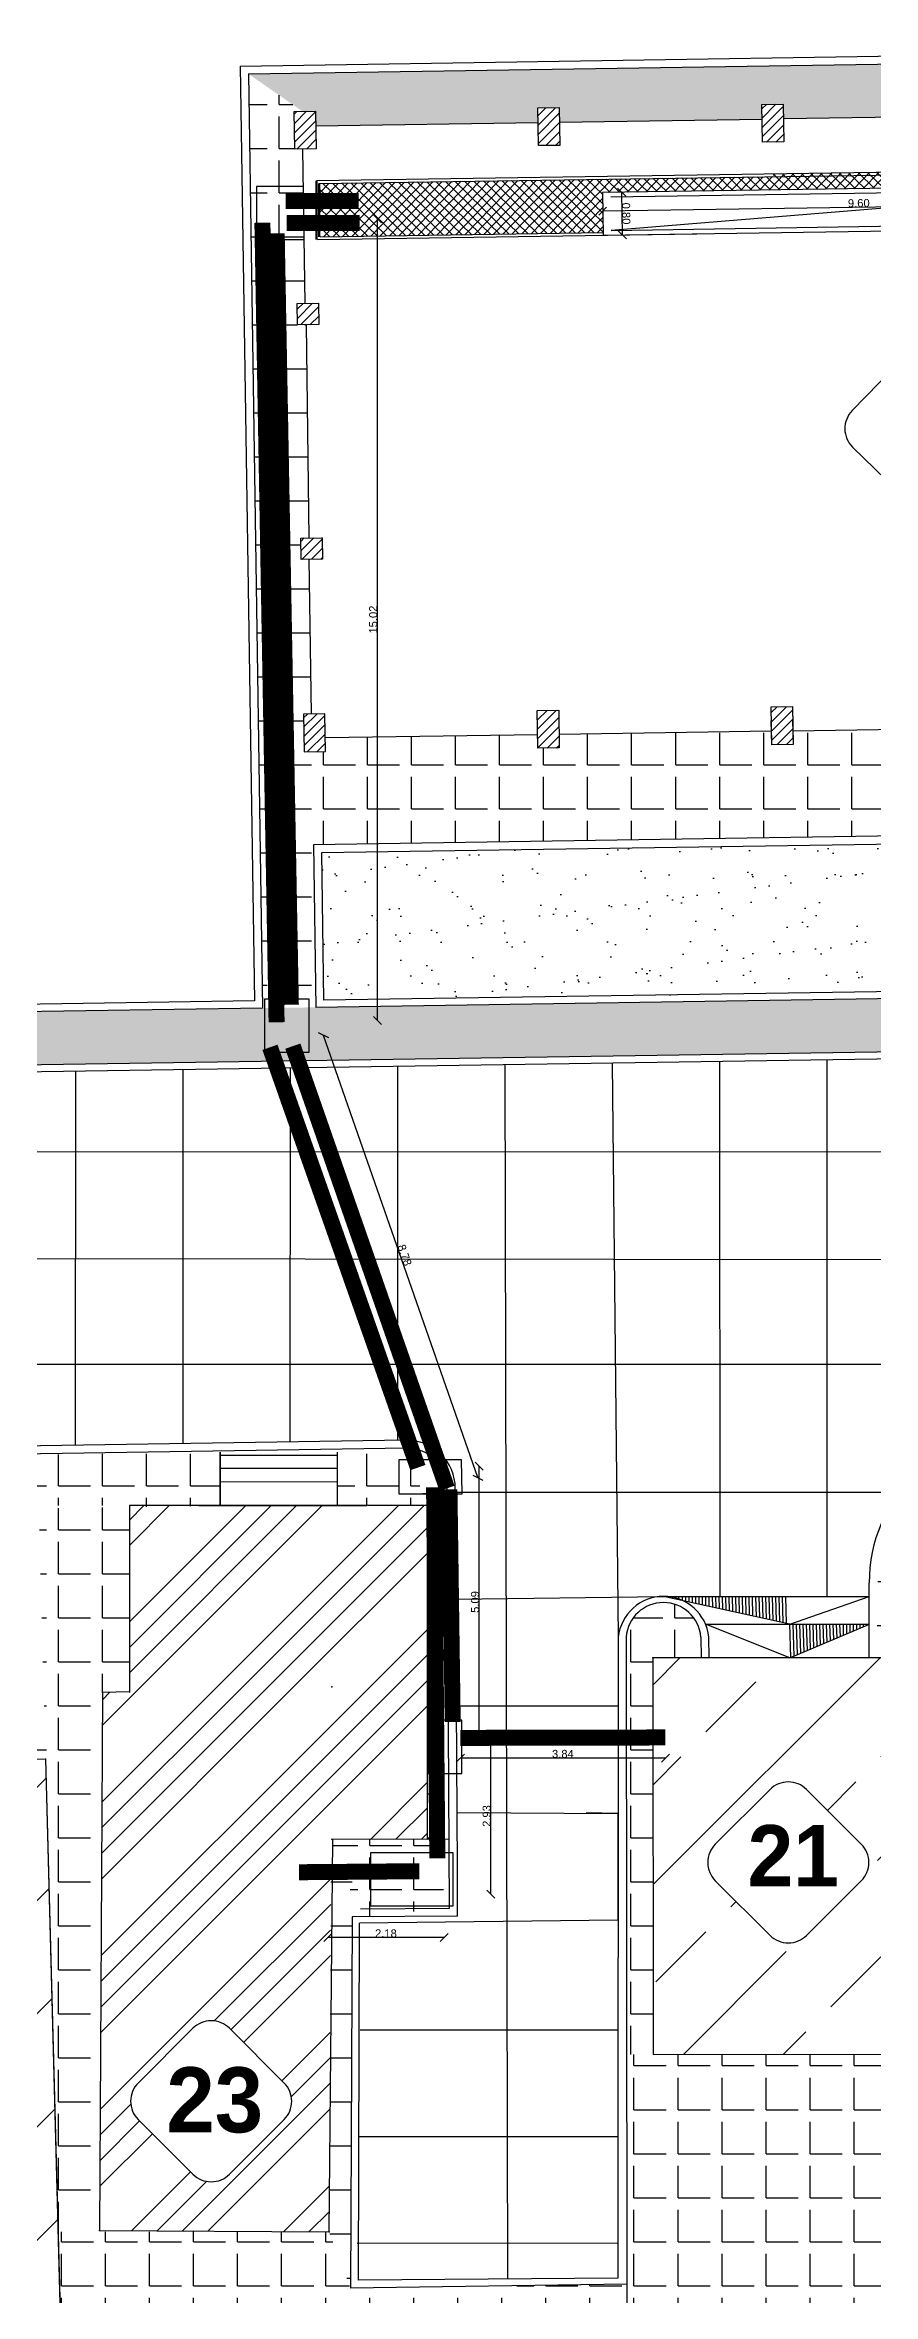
# Model space of a CAD drawing. Header units: inches. Extents: x 17 to 217, y 4 to 204.
# Drawn here: x 65.96 to 81.47, y 73.54 to 115.7 of the extents above; entities that cross this region are included whole.
import ezdxf

# ---------------------------------------------------------------- set-up
doc = ezdxf.new("R2010")
doc.units = ezdxf.units.IN
doc.header["$MEASUREMENT"] = 0
doc.layers.add('TEXT', color=6, linetype='Continuous')
doc.styles.add('ROMANTIC', font='romab___.ttf')
doc.styles.get("Standard").update_dxf_attribs({"font": 'arial.ttf'})
doc.dimstyles.new('STANDARD$0', dxfattribs={"dimtxt": 0.15, "dimasz": 0.15, "dimexe": 0, "dimexo": 0.0615, "dimgap": 0.001, "dimtad": 1, "dimzin": 1, "dimdsep": 46, "dimlunit": 6, "dimtxsty": 'Standard', "dimblk": 'OBLIQUE', "dimcen": 2.5, "dimse1": 1, "dimse2": 1, "dimclrd": 5, "dimclre": 5, "dimclrt": 6, "dimadec": 0, "dimazin": 0, "dimtfac": 1, "dimtmove": 0, "dimatfit": 3, "dimfxl": 1, "dimtolj": 1, "dimtzin": 0, "dimarcsym": 0})
pattern_1 = [(0, (-17.9424, -42.48056), (0, 0.825), [0.6, -0.225]), (90, (-17.9424, -42.48056), (-0.825, 5e-17), [0.6, -0.225])]
pattern_2 = [(91.61883, (153.473657, 202.179516), (0.062475055, 0.001765634), [])]
pattern_3 = [(0, (284.8455, -138.69676), (0, 0.825), [0.6, -0.225]), (90, (284.8455, -138.69676), (-0.825, 5e-17), [0.6, -0.225])]

# ---------------------------------------------------------------- blocks, each defined once
blk = doc.blocks.new('_Oblique')
at = {"color": 0, "linetype": 'ByBlock', "lineweight": -2}
blk.add_line((-0.5, -0.5), (0.5, 0.5), dxfattribs=at)
blk = doc.blocks.new('*D136')
at = {"color": 5, "lineweight": -2, "transparency": 16777216}
blk.add_line((86.002, 112.728), (76.403, 112.582), dxfattribs=at)
at = {"layer": 'Defpoints', "color": 0, "lineweight": 50, "transparency": 16777216}
for p in [(85.997, 113.077, -0.177), (76.398, 112.931, -0.177), (76.403, 112.582)]:
    blk.add_point(p, dxfattribs=at)
at = {"color": 5, "lineweight": -2, "transparency": 16777216, "xscale": 0.15, "yscale": 0.15, "zscale": 0.15}
for p, rotation in [((76.403, 112.582), 180.869187468206), ((86.002, 112.728), 0.8691874682060963)]:
    blk.add_blockref('_Oblique', p, dxfattribs=dict(at, rotation=rotation))
at = {"color": 6, "transparency": 16777216, "insert": (81.201, 112.732), "char_height": 0.15, "attachment_point": 5, "rotation": 0.8692}
blk.add_mtext('\\A1;9.60', dxfattribs=at)
blk = doc.blocks.new('*D137')
at = {"color": 5, "lineweight": -2, "transparency": 16777216}
blk.add_line((76.772, 112.137), (76.76, 112.937), dxfattribs=at)
at = {"layer": 'Defpoints', "color": 0, "lineweight": 50, "transparency": 16777216}
for p in [(76.398, 112.931, -0.177), (76.76, 112.937), (76.41, 112.131, -0.177)]:
    blk.add_point(p, dxfattribs=at)
at = {"color": 5, "lineweight": -2, "transparency": 16777216, "xscale": 0.15, "yscale": 0.15, "zscale": 0.15}
for p, rotation in [((76.76, 112.937), 90.86918746820606), ((76.772, 112.137), 270.8691874682061)]:
    blk.add_blockref('_Oblique', p, dxfattribs=dict(at, rotation=rotation))
at = {"color": 6, "transparency": 16777216, "insert": (76.844, 112.538), "char_height": 0.15, "attachment_point": 5, "rotation": 270.8692}
blk.add_mtext('\\A1;0.80', dxfattribs=at)
blk = doc.blocks.new('*D146')
at = {"color": 5, "lineweight": -2, "transparency": 16777216}
blk.add_line((77.579, 83.589), (73.737, 83.589), dxfattribs=at)
at = {"layer": 'Defpoints', "color": 0, "lineweight": 50, "transparency": 16777216}
for p in [(73.737, 83.976), (77.579, 83.976), (73.737, 83.589)]:
    blk.add_point(p, dxfattribs=at)
at = {"color": 5, "lineweight": -2, "transparency": 16777216, "xscale": 0.15, "yscale": 0.15, "zscale": 0.15, "rotation": 180}
blk.add_blockref('_Oblique', (73.737, 83.589), dxfattribs=at)
at = {"color": 5, "lineweight": -2, "transparency": 16777216, "xscale": 0.15, "yscale": 0.15, "zscale": 0.15}
blk.add_blockref('_Oblique', (77.579, 83.589), dxfattribs=at)
at = {"color": 6, "lineweight": 50, "transparency": 16777216, "insert": (75.658, 83.667), "char_height": 0.15, "attachment_point": 5}
blk.add_mtext('\\A1;3.84', dxfattribs=at)
blk = doc.blocks.new('*D147')
at = {"color": 5, "lineweight": -2, "transparency": 16777216}
blk.add_line((74.091, 83.968), (74.091, 89.062), dxfattribs=at)
at = {"layer": 'Defpoints', "color": 0, "lineweight": 50, "transparency": 16777216}
for p in [(73.762, 89.062), (74.091, 89.062), (73.762, 83.968)]:
    blk.add_point(p, dxfattribs=at)
at = {"color": 5, "lineweight": -2, "transparency": 16777216, "xscale": 0.15, "yscale": 0.15, "zscale": 0.15}
for p, rotation in [((74.091, 89.062), 90), ((74.091, 83.968), 270)]:
    blk.add_blockref('_Oblique', p, dxfattribs=dict(at, rotation=rotation))
at = {"color": 6, "lineweight": 50, "transparency": 16777216, "insert": (74.013, 86.515), "char_height": 0.15, "attachment_point": 5, "rotation": 90}
blk.add_mtext('\\A1;5.09', dxfattribs=at)
blk = doc.blocks.new('*D148')
at = {"color": 5, "lineweight": -2, "transparency": 16777216}
blk.add_line((74.065, 88.846), (71.176, 97.134), dxfattribs=at)
at = {"layer": 'Defpoints', "color": 0, "lineweight": 50, "transparency": 16777216}
for p in [(71.176, 97.134), (70.599, 96.933), (73.488, 88.645, 0.036)]:
    blk.add_point(p, dxfattribs=at)
at = {"color": 5, "lineweight": -2, "transparency": 16777216, "xscale": 0.15, "yscale": 0.15, "zscale": 0.15}
for p, rotation in [((71.176, 97.134), 109.2207041127205), ((74.065, 88.846), 289.2207041127206)]:
    blk.add_blockref('_Oblique', p, dxfattribs=dict(at, rotation=rotation))
at = {"color": 6, "lineweight": 50, "transparency": 16777216, "insert": (72.694, 93.016), "char_height": 0.15, "attachment_point": 5, "rotation": 289.2207}
blk.add_mtext('\\A1;8.78', dxfattribs=at)
blk = doc.blocks.new('*D149')
at = {"color": 5, "lineweight": -2, "transparency": 16777216}
blk.add_line((72.183, 97.416), (72.183, 112.439), dxfattribs=at)
at = {"layer": 'Defpoints', "color": 0, "lineweight": 50, "transparency": 16777216}
for p in [(70.649, 112.439), (72.183, 112.439), (70.649, 97.416)]:
    blk.add_point(p, dxfattribs=at)
at = {"color": 5, "lineweight": -2, "transparency": 16777216, "xscale": 0.15, "yscale": 0.15, "zscale": 0.15}
for p, rotation in [((72.183, 112.439), 90), ((72.183, 97.416), 270)]:
    blk.add_blockref('_Oblique', p, dxfattribs=dict(at, rotation=rotation))
at = {"color": 6, "lineweight": 50, "transparency": 16777216, "insert": (72.105, 104.928), "char_height": 0.15, "attachment_point": 5, "rotation": 90}
blk.add_mtext('\\A1;15.02', dxfattribs=at)
blk = doc.blocks.new('*D150')
at = {"color": 5, "lineweight": -2, "transparency": 16777216}
blk.add_line((74.308, 81.039), (74.308, 83.968), dxfattribs=at)
at = {"layer": 'Defpoints', "color": 0, "lineweight": 50, "transparency": 16777216}
for p in [(73.737, 83.968), (74.308, 83.968), (73.983, 81.039)]:
    blk.add_point(p, dxfattribs=at)
at = {"color": 5, "lineweight": -2, "transparency": 16777216, "xscale": 0.15, "yscale": 0.15, "zscale": 0.15}
for p, rotation in [((74.308, 83.968), 90), ((74.308, 81.039), 270)]:
    blk.add_blockref('_Oblique', p, dxfattribs=dict(at, rotation=rotation))
at = {"color": 6, "lineweight": 50, "transparency": 16777216, "insert": (74.231, 82.504), "char_height": 0.15, "attachment_point": 5, "rotation": 90}
blk.add_mtext('\\A1;2.93', dxfattribs=at)
blk = doc.blocks.new('*D151')
at = {"color": 5, "lineweight": -2, "transparency": 16777216}
blk.add_line((73.432, 80.225), (71.254, 80.225), dxfattribs=at)
at = {"layer": 'Defpoints', "color": 0, "lineweight": 50, "transparency": 16777216}
for p in [(71.254, 81.393), (73.432, 81.393), (71.254, 80.225)]:
    blk.add_point(p, dxfattribs=at)
at = {"color": 5, "lineweight": -2, "transparency": 16777216, "xscale": 0.15, "yscale": 0.15, "zscale": 0.15, "rotation": 180}
blk.add_blockref('_Oblique', (71.254, 80.225), dxfattribs=at)
at = {"color": 5, "lineweight": -2, "transparency": 16777216, "xscale": 0.15, "yscale": 0.15, "zscale": 0.15}
blk.add_blockref('_Oblique', (73.432, 80.225), dxfattribs=at)
at = {"color": 6, "lineweight": 50, "transparency": 16777216, "insert": (72.343, 80.303), "char_height": 0.15, "attachment_point": 5}
blk.add_mtext('\\A1;2.18', dxfattribs=at)

msp = doc.modelspace()

# ---------------------------------------------------------------- hatches: boundary and pattern name
at = {"linetype": 'ByBlock', "ltscale": 50}
h = msp.add_hatch(dxfattribs=at)
h.set_pattern_fill('ANSI33', color=256, scale=10.6)
h.set_pattern_definition([(45, (789.4542, 129.9865), (-1.873833, 1.873833), []), (45, (791.328, 129.9865), (-1.873833, 1.873833), [1.325, -0.6625])])
h.paths.add_polyline_path([(65.634, 181.899), (65.754, 171.9), (89.052, 172.18), (88.932, 182.179)])
h.paths.add_polyline_path([(77.069, 176.895), (76.043, 177.921, 0.414214), (75.359, 177.921), (74.333, 176.895, 0.414214), (74.333, 176.211), (75.359, 175.186, 0.414214), (76.043, 175.186), (77.069, 176.211, 0.414214)], flags=16)
h.paths.add_polyline_path([(116.586, 170.286), (131.986, 170.395), (131.901, 182.393), (116.501, 182.385)])
h.paths.add_polyline_path([(123.052, 176.309), (124.077, 175.283, 0.414214), (124.761, 175.283), (125.787, 176.309, 0.414214), (125.787, 176.993), (124.761, 178.019, 0.414214), (124.077, 178.019), (123.052, 176.993, 0.414214)], flags=16)
h.paths.add_polyline_path([(77.346, 85.466), (77.352, 78.036), (82.452, 78.04), (82.446, 85.47)])
h.paths.add_polyline_path([(81.59, 81.633), (79.88, 79.924), (78.171, 81.633), (79.88, 83.343)], flags=16)
h.paths.add_polyline_path([(74.616, 175.701), (77.02, 175.701), (77.02, 177.561), (74.616, 177.561)], flags=24)
h.paths.add_polyline_path([(123.255, 175.764), (125.675, 175.764), (125.675, 177.672), (123.255, 177.672)], flags=24)
h.paths.add_polyline_path([(78.823, 80.856), (81.102, 80.856), (81.102, 82.632), (78.823, 82.632)], flags=24)
h = msp.add_hatch()
h.set_pattern_fill('ANGLE', color=256, scale=3)
h.set_pattern_definition(pattern_1)
edge = h.paths.add_edge_path()
edge.add_line((97.989, 115.697), (96.981, 115.576))
edge.add_line((96.981, 115.576), (69.766, 115.156))
edge.add_line((69.766, 115.156), (70.777, 114.455))
edge.add_line((70.777, 114.455), (71.024, 114.456))
edge.add_line((71.024, 114.456), (71.028, 114.176))
edge.add_line((71.028, 114.176), (75.194, 114.236))
edge.add_line((75.194, 114.236), (75.189, 114.517))
edge.add_line((75.189, 114.517), (75.589, 114.523))
edge.add_line((75.589, 114.523), (75.593, 114.245))
edge.add_line((75.593, 114.245), (79.389, 114.303))
edge.add_line((79.389, 114.303), (79.385, 114.581))
edge.add_line((79.385, 114.581), (79.784, 114.587))
edge.add_line((79.784, 114.587), (79.789, 114.31))
edge.add_line((79.789, 114.31), (83.768, 114.371))
edge.add_line((83.768, 114.371), (83.764, 114.648))
edge.add_line((83.764, 114.648), (84.164, 114.654))
edge.add_line((84.164, 114.654), (84.168, 114.377))
edge.add_line((84.168, 114.377), (88.148, 114.438))
edge.add_line((88.148, 114.438), (88.143, 114.715))
edge.add_line((88.143, 114.715), (88.543, 114.721))
edge.add_line((88.543, 114.721), (88.547, 114.444))
edge.add_line((88.547, 114.444), (92.527, 114.505))
edge.add_line((92.527, 114.505), (92.523, 114.782))
edge.add_line((92.523, 114.782), (92.924, 114.788))
edge.add_line((92.924, 114.788), (92.935, 114.081))
edge.add_line((92.935, 114.081), (92.785, 114.079))
edge.add_line((92.785, 114.079), (92.829, 111.191))
edge.add_line((92.829, 111.191), (92.979, 111.193))
edge.add_arc((93.139, 116.053), 4.863, 268.1146, 355.7982)
h.paths.add_polyline_path([(97.304, 163.178), (96.312, 162.925), (96.981, 115.576), (97.989, 115.697)])
edge = h.paths.add_edge_path()
edge.add_line((96.435, 163.978), (96.435, 162.957))
edge.add_line((96.435, 162.957), (97.303, 163.177))
edge.add_arc((96.45, 163.122), 0.855, 3.6774, 90.9983)
h.paths.add_polyline_path([(96.435, 163.978), (38.372, 163.36), (38.392, 162.295), (96.307, 162.924), (96.435, 162.957)])
h = msp.add_hatch()
h.set_pattern_fill('ANGLE', color=256, scale=3)
h.set_pattern_definition(pattern_1)
edge = h.paths.add_edge_path()
edge.add_arc((38.783, 162.018), 1.404, 107.0204, 169.0714)
edge.add_line((37.405, 162.284), (38.392, 162.188))
edge.add_line((38.392, 162.188), (38.372, 163.36))
h.paths.add_polyline_path([(38.392, 162.188), (37.405, 162.284), (37.378, 97.187), (38.366, 97.162)])
h.paths.add_polyline_path([(97.221, 98.06), (38.366, 97.162), (38.376, 96.157), (97.323, 97.063)])
h = msp.add_hatch()
h.set_pattern_fill('ANGLE', color=256, scale=3)
h.set_pattern_definition(pattern_3)
h.paths.add_polyline_path([(70.838, 110.454), (70.687, 110.452), (70.681, 110.852), (70.831, 110.854), (70.786, 113.745), (70.635, 113.743), (70.624, 114.45), (70.778, 114.452), (70.777, 114.455), (69.766, 115.156), (69.955, 102.69), (70.805, 102.703), (70.798, 103.156), (70.948, 103.158), (70.904, 106.058), (70.754, 106.056), (70.747, 106.456), (70.898, 106.458), (70.894, 106.754)])
h = msp.add_hatch()
h.set_pattern_fill('ANSI31', color=256)
h.set_pattern_definition([(45, (387.18181, -71.97286), (-0.088388348, 0.088388348), [])])
h.paths.add_polyline_path([(70.635, 113.743), (71.035, 113.749), (71.024, 114.456), (70.624, 114.45)])
h.paths.add_polyline_path([(75.2, 113.81), (75.6, 113.816), (75.589, 114.523), (75.189, 114.517)])
h.paths.add_polyline_path([(79.395, 113.874), (79.795, 113.88), (79.784, 114.587), (79.385, 114.581)])
h.paths.add_polyline_path([(84.175, 113.947), (84.164, 114.654), (83.764, 114.648), (83.775, 113.941)])
h.paths.add_polyline_path([(71.08, 110.858), (70.681, 110.852), (70.687, 110.452), (71.086, 110.458)])
h.paths.add_polyline_path([(88.543, 114.721), (88.143, 114.715), (88.154, 114.008), (88.554, 114.014)])
h.paths.add_polyline_path([(92.924, 114.788), (92.523, 114.782), (92.534, 114.075), (92.935, 114.081)])
h.paths.add_polyline_path([(92.979, 111.193), (92.579, 111.187), (92.585, 110.787), (92.985, 110.793)])
h.paths.add_polyline_path([(93.053, 106.394), (93.046, 106.794), (92.646, 106.787), (92.653, 106.387)])
h.paths.add_polyline_path([(93.098, 103.497), (92.697, 103.491), (92.708, 102.784), (93.108, 102.79)])
h.paths.add_polyline_path([(88.328, 102.717), (88.728, 102.723), (88.717, 103.43), (88.317, 103.424)])
h.paths.add_polyline_path([(84.338, 103.363), (83.938, 103.357), (83.949, 102.65), (84.348, 102.656)])
h.paths.add_polyline_path([(79.958, 103.296), (79.559, 103.29), (79.57, 102.583), (79.969, 102.589)])
h.paths.add_polyline_path([(75.579, 103.229), (75.179, 103.223), (75.19, 102.516), (75.59, 102.522)])
h.paths.add_polyline_path([(70.809, 102.451), (71.209, 102.458), (71.198, 103.162), (70.798, 103.156)])
h.paths.add_polyline_path([(70.747, 106.456), (70.754, 106.056), (71.153, 106.062), (71.147, 106.462)])
at = {"true_color": 0xcd2027}
h = msp.add_hatch(dxfattribs=at)
h.set_pattern_fill('ANSI37', color=242, angle=180.8692)
h.set_pattern_definition([(225.86919, (144.76213, -14.7231), (0.08971899, -0.08703736), []), (315.86919, (144.76213, -14.7231), (0.08703736, 0.08971899), [])])
h.paths.add_polyline_path([(88.378, 112.361), (92.509, 112.426), (92.493, 113.426), (88.363, 113.363)])
h.paths.add_polyline_path([(86.008, 112.325), (87.115, 112.341), (87.119, 112.336), (87.52, 112.342), (87.516, 112.347), (88.378, 112.361), (88.363, 113.363), (83.983, 113.296), (83.987, 113.046), (85.997, 113.077)])
h.paths.add_polyline_path([(71.11, 112.101), (75.236, 112.163), (75.222, 113.164), (71.095, 113.101)])
h.paths.add_polyline_path([(75.236, 112.163), (76.409, 112.18), (76.398, 112.931), (79.607, 112.98), (79.604, 113.23), (75.222, 113.164)])
h.paths.add_polyline_path([(79.607, 112.98), (83.987, 113.046), (83.983, 113.296), (79.604, 113.23)])
h.paths.add_polyline_path([(79.604, 113.23), (83.983, 113.296), (83.982, 113.346), (79.603, 113.28)])
h = msp.add_hatch()
h.set_pattern_fill('ANGLE', color=256, scale=3)
h.set_pattern_definition(pattern_3)
h.paths.add_polyline_path([(93.107, 102.926), (93.109, 102.79), (92.708, 102.784), (92.704, 103.038), (88.724, 102.977), (88.728, 102.723), (88.328, 102.717), (88.324, 102.971), (84.345, 102.91), (84.348, 102.656), (83.949, 102.65), (83.945, 102.904), (79.965, 102.843), (79.969, 102.589), (79.569, 102.583), (79.565, 102.837), (75.586, 102.776), (75.59, 102.522), (75.19, 102.516), (75.186, 102.77), (71.205, 102.709), (71.209, 102.458), (70.809, 102.451), (70.805, 102.703), (69.957, 102.625), (70.986, 100.705), (98.202, 101.106)])
h = msp.add_hatch()
h.set_pattern_fill('ANGLE', color=256, scale=3)
h.set_pattern_definition(pattern_3)
h.paths.add_polyline_path([(70.971, 101.705), (69.957, 102.625), (70.032, 97.63), (71.033, 97.63)])
h = msp.add_hatch()
h.set_pattern_fill('AR-SAND', color=256, scale=0.5)
h.set_pattern_definition([(37.5, (-30.1917, -29.7232), (-0.0314967, 0.963412), [0, -0.76, 0, -0.85, 0, -0.8125]), (7.5, (-30.1917, -29.7232), (0.884888, 1.411073), [0, -0.41, 0, -0.685, 0, -0.2625]), (327.5, (-30.8067, -29.7232), (1.557071, 0.0028295), [0, -0.25, 0, -0.9, 0, -1.175]), (317.5, (-30.8067, -29.7232), (1.503063, 0.438838), [0, -0.125, 0, -0.59, 0, -0.675])])
h.paths.add_polyline_path([(97.036, 100.952), (71.137, 100.556), (71.176, 97.793), (97.071, 98.191)])
h = msp.add_hatch()
h.set_pattern_fill('ANGLE', color=256, scale=3)
h.set_pattern_definition([(0, (-15.4109, -134.2008), (0, 0.825), [0.6, -0.225]), (90, (-15.4109, -134.2008), (-0.825, 5e-17), [0.6, -0.225])])
edge = h.paths.add_edge_path()
edge.add_line((85.328, 88.321), (84.242, 89.321))
edge.add_arc((84.244, 86.622), 2.699, 90.0375, 180.037)
edge.add_line((81.545, 86.62), (82.446, 86.62))
edge.add_line((82.446, 86.62), (82.446, 85.47))
edge.add_line((82.446, 85.47), (85.328, 88.321))
h.paths.add_polyline_path([(82.446, 86.62), (81.545, 86.62), (81.546, 85.47), (82.446, 85.47)], flags=17)
h.paths.add_polyline_path([(85.328, 88.321), (82.446, 85.47), (82.452, 78.04), (85.385, 77.069)])
h.paths.add_polyline_path([(82.452, 78.04), (77.352, 78.036), (76.85, 78.036), (76.854, 73.731), (76.854, 72.739), (85.313, 72.868)])
h.paths.add_polyline_path([(76.833, 73.731), (71.682, 73.652), (70.265, 72.638), (76.854, 72.739)])
h.paths.add_polyline_path([(71.277, 74.713), (70.265, 72.638), (71.682, 73.652)])
h.paths.add_polyline_path([(71.277, 74.713), (66.2, 74.713), (66.26, 72.437), (70.265, 72.638)])
h.paths.add_polyline_path([(70.265, 72.638), (66.26, 72.437), (66.929, 47.269), (70.651, 47.391)])
h.paths.add_polyline_path([(73.116, 82.071), (71.317, 82.061), (71.317, 82.06), (71.866, 80.616), (73.535, 80.776)])
edge = h.paths.add_edge_path()
edge.add_line((72.736, 89.397), (73.116, 88.321))
edge.add_line((73.116, 88.321), (73.488, 88.571))
edge.add_arc((72.735, 88.64), 0.757, 354.7253, 449.925)
h = msp.add_hatch()
h.set_pattern_fill('ANGLE', color=256, scale=3)
h.set_pattern_definition(pattern_1)
h.paths.add_polyline_path([(67.537, 88.321), (65.839, 88.321), (65.932, 84.821), (67.537, 84.832)])
h.paths.add_polyline_path([(69.237, 89.322), (30.073, 88.737), (29.079, 88.872), (30.073, 87.737), (69.237, 88.321)])
h.paths.add_polyline_path([(30.073, 87.737), (29.079, 88.872), (29.071, 84.964), (30.079, 84.925)])
h.paths.add_polyline_path([(30.079, 85.525), (30.079, 84.925), (65.965, 83.568), (65.949, 84.168)])
h.paths.add_polyline_path([(66.977, 84.821), (65.932, 84.821), (66.199, 74.737), (66.977, 74.737)])
h = msp.add_hatch()
h.set_pattern_fill('ANGLE', color=256, scale=3)
h.set_pattern_definition(pattern_1)
h.paths.add_polyline_path([(72.747, 89.322), (71.437, 89.322), (71.437, 88.321), (73.116, 88.321)])
h.paths.add_polyline_path([(73.488, 88.571), (73.116, 88.321), (73.116, 82.071), (73.53, 81.677)])
h.paths.add_polyline_path([(71.711, 81.666), (71.317, 82.06), (71.277, 74.713), (71.682, 73.652)])
h = msp.add_hatch()
h.set_pattern_fill('ANSI34', color=256, scale=2.7)
h.set_pattern_definition([(45, (-153.7837, -95.0855), (-1.431891, 1.431891), []), (45, (-153.3064, -95.0855), (-1.431891, 1.431891), []), (45, (-152.829, -95.0855), (-1.431891, 1.431891), []), (45, (-152.3518, -95.0855), (-1.431891, 1.431891), [])])
h.paths.add_polyline_path([(73.116, 88.321), (67.537, 88.321), (67.537, 84.832), (71.332, 84.922), (71.317, 82.061), (73.116, 82.071)])
h.paths.add_polyline_path([(71.332, 84.922), (67.032, 84.821), (66.977, 74.737), (71.277, 74.713)])
h.paths.add_polyline_path([(69.412, 78.525), (70.438, 77.499, -0.414214), (70.438, 76.816), (69.412, 75.79, -0.414214), (68.728, 75.79), (67.702, 76.816, -0.414214), (67.702, 77.499), (68.728, 78.525, -0.414214)], flags=16)
h.paths.add_polyline_path([(67.925, 76.271), (70.324, 76.271), (70.324, 78.103), (67.925, 78.103)], flags=24)
h = msp.add_hatch()
h.set_pattern_fill('ANGLE', color=256, scale=3)
h.set_pattern_definition(pattern_1)
h.paths.add_polyline_path([(76.842, 85.858), (77.346, 85.466), (78.246, 85.466), (78.242, 85.858, 0.923309)])
h.paths.add_polyline_path([(77.346, 85.466), (76.842, 85.858), (76.85, 78.036), (77.352, 78.036)])
h = msp.add_hatch()
h.set_pattern_fill('ANSI31', color=256, scale=0.5, angle=-133.3812, style=0)
h.set_pattern_definition(pattern_2)
h.paths.add_polyline_path([(77.545, 86.62), (79.896, 86.62), (79.911, 86.1)])
h = msp.add_hatch()
h.set_pattern_fill('ANSI31', color=256, scale=0.5, angle=-133.3812, style=0)
h.set_pattern_definition(pattern_2)
h.paths.add_polyline_path([(79.911, 86.1), (81.403, 86.1), (79.911, 85.468)])
h = msp.add_hatch()
h.set_pattern_fill('ANSI31', color=256, scale=12)
h.set_pattern_definition([(45, (789.4542, 129.9865), (-1.0606602, 1.0606602), [])])
h.paths.add_polyline_path([(29.071, 84.964), (29.06, 24.319), (67.475, 26.713), (65.965, 83.568)])
h.paths.add_polyline_path([(46.409, 55.336), (45.383, 54.311, 0.414214), (45.383, 53.627), (46.409, 52.601, 0.414214), (47.093, 52.601), (48.119, 53.627, 0.414214), (48.119, 54.311), (47.093, 55.336, 0.414214)], flags=16)
h.paths.add_polyline_path([(45.536, 53.065), (47.947, 53.065), (47.947, 54.93), (45.536, 54.93)], flags=24)

# ---------------------------------------------------------------- linework, layer by layer
for p, q in [((69.611, 115.303, 0.032), (96.829, 115.724, 0.069)), ((69.766, 115.156, 0.036), (96.981, 115.576, 0.069)), ((69.611, 115.303, 0.032), (69.879, 97.779, 0.071)), ((69.766, 115.156, 0.036), (70.032, 97.645, 0.046)), ((75.194, 114.236, 0.036), (71.028, 114.176, 0.036)), ((79.389, 114.303, 0.036), (75.593, 114.245, 0.036)), ((83.768, 114.371, 0.036), (79.789, 114.31, 0.036)), ((70.831, 110.854, 0.036), (70.786, 113.745, 0.036)), ((92.54, 113.476, 0.036), (71.044, 113.15, 0.036)), ((71.095, 113.101, 0.036), (92.493, 113.426, 0.036)), ((76.554, 112.853, 0.036), (85.997, 112.995, 0.036)), ((85.997, 112.995, 0.036), (76.562, 112.222, 2.015)), ((71.061, 112.05, 0.036), (78.168, 112.158, 0.036)), ((71.11, 112.101, 0.036), (76.408, 112.18, 0.036)), ((76.562, 112.222, 2.015), (86.006, 112.367, 2.015)), ((70.846, 110.454, 0.036), (70.898, 106.457, 0.036)), ((71.08, 110.858, 0.036), (71.077, 110.858, 0.036)), ((71.077, 110.858, 0.036), (71.078, 110.858, 0.036)), ((71.147, 106.462, 0.036), (71.144, 106.462, 0.036)), ((71.144, 106.462, 0.036), (71.145, 106.462, 0.036)), ((70.948, 103.158, 0.036), (70.904, 106.057, 0.036)), ((79.569, 102.583, 0.036), (79.559, 103.29, 0.036)), ((79.959, 103.289, 0.036), (79.969, 102.589, 0.036)), ((71.209, 102.458, 0.036), (71.198, 103.162, 0.036)), ((75.19, 102.516, 0.036), (75.179, 103.223, 0.036)), ((75.579, 103.222, 0.036), (75.59, 102.522, 0.036)), ((79.569, 102.583, 0.036), (79.562, 103.033, 0.036)), ((79.962, 103.039, 0.036), (79.969, 102.589, 0.036)), ((79.965, 102.843, 0.036), (83.945, 102.904, 0.036)), ((70.809, 102.451, 0.036), (71.209, 102.458, 0.036)), ((75.186, 102.77, 0.036), (71.205, 102.709, 0.036)), ((79.565, 102.837, 0.036), (75.586, 102.776, 0.036)), ((97.183, 101.106, 0.039), (70.986, 100.705, 0.039)), ((97.036, 100.952, 0.002), (71.137, 100.556, 0.039)), ((70.986, 100.705, 0.039), (71.033, 97.659, 0.048)), ((70.986, 100.705, 0.039), (70.986, 100.705, 0.039)), ((71.137, 100.556, 0.039), (71.176, 97.793, 0.015)), ((97.221, 98.06, 0.036), (71.033, 97.659, 0.048)), ((97.071, 98.191, 0.004), (71.176, 97.793, 0.015)), ((70.032, 97.645, 0.046), (38.366, 97.162, 0.036)), ((69.879, 97.779, 0.071), (38.5, 97.291, -0.034)), ((97.323, 97.063, 0.035), (38.376, 96.157, -0.035)), ((97.306, 96.93, 0.036), (38.378, 96.03, 0.036)), ((72.56, 96.549, 0.064), (72.558, 89.542, 0.08)), ((74.569, 96.58, 0.067), (74.618, 73.823, 0.081)), ((76.581, 96.606, 0.068), (76.696, 85.854, 0.036)), ((78.592, 96.639, 0.07), (78.599, 86.618, 0.085)), ((80.602, 96.672, 0.071), (80.6, 86.621, 0.087)), ((66.528, 96.454, 0.06), (66.519, 89.449, 0.076)), ((68.538, 96.49, 0.061), (68.537, 89.48, 0.076)), ((70.549, 96.521, 0.063), (70.54, 89.511, 0.08)), ((38.378, 94.973, 0.036), (120.521, 94.932, 0.036)), ((38.356, 92.974, 0.036), (110.125, 92.91, -0.001)), ((38.333, 90.974, 0.036), (110.166, 90.975, 0.036)), ((72.736, 89.397, 0.036), (30.073, 88.737, 0.035)), ((72.714, 89.545, 0.036), (30.224, 88.891, 0.071)), ((69.237, 88.321, 0.036), (69.237, 89.322, 0.036)), ((69.237, 89.322, 0.036), (69.237, 88.322, 0.036)), ((69.237, 89.02, 0.036), (69.237, 89.27, 0.036)), ((69.237, 89.27, 0.036), (71.437, 89.27, 0.036)), ((71.437, 89.02, 0.036), (69.237, 89.02, 0.036)), ((71.437, 88.321, 0.036), (71.437, 89.322, 0.036)), ((71.437, 88.77, 0.036), (71.437, 89.02, 0.036)), ((69.237, 88.321, 0.036), (69.237, 88.771, 0.036)), ((69.237, 88.771, 0.036), (71.437, 88.77, 0.036)), ((73.535, 80.776, 0.035), (73.488, 88.645, 0.036)), ((73.681, 81.528, 0.036), (73.642, 88.645, 0.036)), ((73.642, 88.571, 0.036), (81.948, 88.571, 0.036)), ((73.116, 88.321, 0.036), (67.537, 88.321, 0.036)), ((67.537, 88.321, 0.036), (67.537, 84.821, 0.036)), ((68.837, 88.321, 0.036), (68.687, 88.321, 0.036)), ((68.837, 88.321, 0.036), (71.837, 88.321, 0.036)), ((70.337, 88.321, 0.036), (69.237, 88.321, 0.036)), ((70.337, 88.321, 0.036), (71.437, 88.321, 0.036)), ((71.837, 88.321, 0.036), (71.987, 88.321, 0.036)), ((73.116, 88.321, 0.036), (73.116, 82.071, 0.036)), ((81.396, 85.469, 0.036), (81.396, 86.871, 0.019)), ((73.653, 86.571, 0.036), (77.545, 86.62, 0.036)), ((77.544, 86.62, 0.036), (81.396, 86.62, 0.036)), ((79.911, 86.1, 0.036), (77.545, 86.62, 0.036)), ((79.911, 86.1, 0.036), (81.396, 86.62, 0.036)), ((78.33, 86.1, 0.036), (81.403, 86.1, 0.036)), ((79.911, 85.468, 0.036), (78.33, 86.1, 0.036)), ((78.33, 86.1, 0.036), (81.403, 86.1, 0.036)), ((79.911, 85.468, 0.036), (81.403, 86.1, 0.036)), ((76.696, 85.854, 0.036), (76.689, 73.843, 0.036)), ((76.842, 85.858, 0.036), (76.854, 73.731, 0.036)), ((78.242, 85.858, 0.036), (78.246, 85.466, 0.036)), ((78.396, 85.467, 0.036), (78.392, 85.858, 0.036)), ((67.032, 84.821, 0.036), (66.977, 74.737, 0.036)), ((67.537, 84.832, 0.036), (67.032, 84.821, 0.036)), ((73.665, 84.571, 0.036), (76.688, 84.571, 0.036)), ((65.965, 83.568, 0.036), (67.475, 26.713, 0.036)), ((73.676, 82.571, 0.036), (76.687, 82.553)), ((76.687, 82.553), (76.092, 82.562, 0.017)), ((76.687, 82.553), (76.687, 80.553)), ((71.277, 74.713, 0.036), (71.347, 82.061, 0.027)), ((73.116, 82.071, 0.036), (71.316, 82.061, 0.026)), ((73.116, 82.071, 0.036), (73.526, 82.073, 0.038)), ((73.686, 80.627, 0.036), (73.681, 81.678, 0.036)), ((71.708, 80.615, 0.029), (71.682, 73.652, 0.036)), ((73.686, 80.627, 0.036), (71.708, 80.615, 0.029)), ((76.687, 80.553), (71.847, 80.498)), ((71.866, 80.766, 0.029), (73.535, 80.776, 0.035)), ((71.831, 73.804, 0.037), (71.847, 80.498)), ((71.86, 78.498), (76.699, 78.498)), ((71.84, 76.498), (76.686, 76.498)), ((66.977, 74.737, 0.036), (71.277, 74.713, 0.036)), ((76.688, 74.498), (71.806, 74.489)), ((76.689, 73.843, 0.036), (71.831, 73.804, 0.037)), ((76.854, 73.731, 0.036), (71.682, 73.652, 0.036)), ((76.854, 73.731, 0.036), (76.854, 72.739, 0.036))]:
    msp.add_line(p, q)
at = {"color": 9, "lineweight": 50, "true_color": 0xc7c8ca}
for p, q in [((71.044, 113.15, 0.036), (71.044, 112.05, 0.036)), ((71.094, 113.1, 0.036), (71.094, 112.1, 0.036))]:
    msp.add_line(p, q, dxfattribs=at)
at = {"elevation": 0.036}
for points in [[(70.624, 114.45), (71.024, 114.456), (71.035, 113.749), (70.635, 113.743)], [(75.189, 114.517), (75.589, 114.523), (75.6, 113.816), (75.2, 113.81)], [(79.385, 114.581), (79.784, 114.587), (79.795, 113.88), (79.395, 113.874)], [(70.681, 110.852), (71.08, 110.858), (71.086, 110.458), (70.687, 110.452)], [(71.086, 110.458), (70.687, 110.452), (70.681, 110.852), (71.08, 110.858)], [(70.747, 106.456), (71.147, 106.462), (71.153, 106.062), (70.754, 106.056)], [(71.153, 106.062), (70.754, 106.056), (70.747, 106.456), (71.147, 106.462)], [(79.559, 103.29), (79.958, 103.296), (79.969, 102.589), (79.57, 102.583)], [(71.198, 103.162), (70.798, 103.156), (70.809, 102.451), (71.209, 102.458)], [(75.179, 103.223), (75.579, 103.229), (75.59, 102.522), (75.19, 102.516)]]:
    msp.add_lwpolyline(points, close=True, dxfattribs=at)
at = {"color": 1, "elevation": 0.036}
msp.add_lwpolyline([(70.812, 112.05), (70.801, 113.046), (69.92, 113.046), (69.92, 112.05)], close=True, dxfattribs=at)
at = {"color": 7, "elevation": -0.142}
msp.add_lwpolyline([(85.997, 113.077), (76.398, 112.931), (76.41, 112.131), (86.009, 112.277)], close=True, dxfattribs=at)
at = {"color": 3, "linetype": 'ByBlock', "ltscale": 50, "const_width": 0.3, "elevation": 0.036}
msp.add_lwpolyline([(71.83, 112.775), (70.463, 112.775)], dxfattribs=at)
at = {"color": 6, "linetype": 'ByBlock', "ltscale": 50, "const_width": 0.3}
msp.add_lwpolyline([(70.295, 97.38), (70.029, 112.366)], dxfattribs=at)
at = {"color": 3, "linetype": 'ByBlock', "ltscale": 50, "const_width": 0.3}
for points in [[(70.562, 97.709), (70.297, 112.167)], [(73.488, 88.645), (70.599, 96.933)], [(73.594, 84.265), (73.533, 88.627)], [(77.579, 83.976), (73.737, 83.968)]]:
    msp.add_lwpolyline(points, dxfattribs=at)
at = {"color": 6, "linetype": 'ByBlock', "ltscale": 50, "const_width": 0.3, "elevation": 0.036}
for points in [[(71.849, 112.362), (70.481, 112.362)], [(72.942, 89.034), (70.171, 96.911)]]:
    msp.add_lwpolyline(points, dxfattribs=at)
at = {"color": 1}
for points in [[(70.904, 96.82), (70.904, 97.815), (70.071, 97.815), (70.071, 96.82)], [(72.582, 88.544), (73.769, 88.545), (73.76, 89.177), (72.582, 89.177)], [(73.762, 83.302), (73.762, 84.298), (73.129, 84.298), (73.129, 83.302)], [(73.601, 80.818), (73.601, 81.814), (72.055, 81.814), (72.055, 80.819)]]:
    msp.add_lwpolyline(points, close=True, dxfattribs=at)
at = {"color": 217, "linetype": 'ByBlock', "ltscale": 50, "true_color": 0x93278f, "const_width": 0.3}
for points in [[(73.306, 81.71), (73.245, 88.666)], [(72.968, 81.469), (70.714, 81.45)]]:
    msp.add_lwpolyline(points, dxfattribs=at)
at = {"elevation": 0.036}
for points in [[(82.452, 78.04), (82.446, 85.47), (77.346, 85.466), (77.352, 78.036), (82.452, 78.04)], [(29.071, 84.964), (65.965, 83.568), (67.475, 26.713)]]:
    msp.add_lwpolyline(points, dxfattribs=at)
for centre, radius, start, end in [((72.739, 88.642, 0.036), 0.903, 0.1957, 91.5509), ((72.738, 88.646, 0.036), 0.751, 359.8896, 90.1416), ((84.246, 86.871, 0.019), 2.851, 90.0145, 180), ((77.545, 85.767, 0.036), 0.853, 6.1442, 174.13), ((77.542, 85.802, 0.036), 0.702, 4.5669, 175.4331)]:
    msp.add_arc(centre, radius, start, end)
at = {"layer": 'TEXT'}
for points in [[(82.09, 109.884), (81.077, 108.845, 0.414214), (81.085, 108.161), (82.123, 107.148, 0.414214), (82.807, 107.157), (83.82, 108.195, 0.414214), (83.812, 108.879), (82.774, 109.892, 0.414214)], [(80.222, 80.266), (81.248, 81.291, 0.414214), (81.248, 81.975), (80.222, 83.001, 0.414214), (79.539, 83.001), (78.513, 81.975, 0.414214), (78.513, 81.291), (79.539, 80.266, 0.414214)], [(69.412, 75.79), (70.438, 76.816, 0.414214), (70.438, 77.499), (69.412, 78.525, 0.414214), (68.728, 78.525), (67.702, 77.499, 0.414214), (67.702, 76.816), (68.728, 75.79, 0.414214)]]:
    msp.add_lwpolyline(points, format="xyb", close=True, dxfattribs=at)
at = {"layer": 'TEXT', "linetype": 'Continuous'}
for p in [(77.346, 85.466, 0.036), (67.032, 84.821, 0.036), (71.332, 84.922, 0.036), (71.332, 84.922, 0.036), (65.965, 83.568, 0.036), (66.977, 74.737, 0.036), (71.277, 74.713, 0.036)]:
    msp.add_point(p, dxfattribs=at)

# ---------------------------------------------------------------- texts
at = {"style": 'ROMANTIC'}
for s, height, p in [('21', 1.1491, (79.119, 81.184)), ('23', 1.2182, (68.23, 76.576))]:
    msp.add_text(s, height=height, dxfattribs=at).set_placement(p)

# ---------------------------------------------------------------- dimensions: what is measured, and where the dimension line sits
for base, p1, angle, picture, middle in [((76.403, 112.582, 0.036), (85.997, 113.077, -0.142), 180.8692, '*D136', (81.201, 112.732, 0.036)), ((76.76, 112.937, 0.036), (76.41, 112.131, -0.142), 270.8692, '*D137', (76.844, 112.538, 0.036))]:
    dim = msp.add_linear_dim(base=base, p1=p1, p2=(76.398, 112.931, -0.142), angle=angle, dimstyle='STANDARD$0')
    dim.commit()
    dim.dimension.update_dxf_attribs({"geometry": picture, "text_midpoint": middle})
at = {"color": 9, "lineweight": 50, "true_color": 0xc7c8ca}
for base, p1, p2, picture, middle in [((72.183, 112.439), (70.649, 97.416), (70.649, 112.439), '*D149', (72.105, 104.928)), ((74.091, 89.062), (73.762, 83.968), (73.762, 89.062), '*D147', (74.013, 86.515)), ((74.308, 83.968), (73.983, 81.039), (73.737, 83.968), '*D150', (74.231, 82.504))]:
    dim = msp.add_linear_dim(base=base, p1=p1, p2=p2, angle=90, dimstyle='STANDARD$0', dxfattribs=at)
    dim.commit()
    dim.dimension.update_dxf_attribs({"geometry": picture, "text_midpoint": middle})
dim = msp.add_aligned_dim(p1=(73.488, 88.645, 0.036), p2=(70.599, 96.933), distance=-0.611, dimstyle='STANDARD$0', dxfattribs=at)
dim.commit()
dim.dimension.update_dxf_attribs({"geometry": '*D148', "text_midpoint": (72.694, 93.016)})
for base, p1, p2, picture, middle in [((73.737, 83.589), (77.579, 83.976), (73.737, 83.976), '*D146', (75.658, 83.667)), ((71.254, 80.225), (73.432, 81.393), (71.254, 81.393), '*D151', (72.343, 80.303))]:
    dim = msp.add_linear_dim(base=base, p1=p1, p2=p2, dimstyle='STANDARD$0', dxfattribs=at)
    dim.commit()
    dim.dimension.update_dxf_attribs({"geometry": picture, "text_midpoint": middle})

doc.saveas('drawing.dxf')
